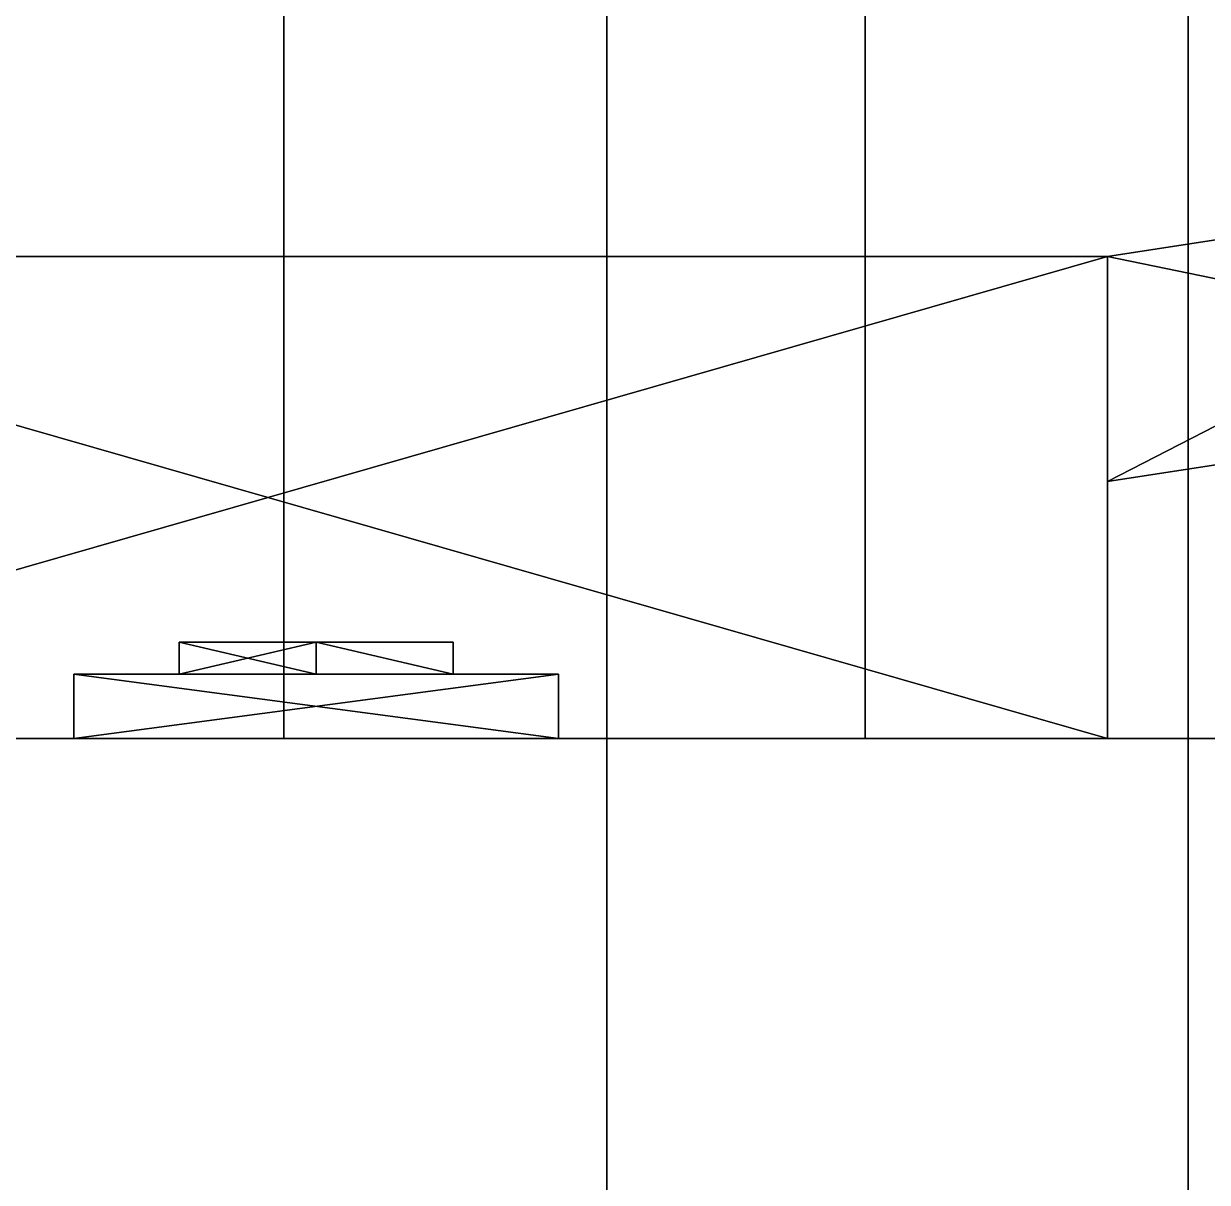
# Model space of a CAD drawing. Extents: x 0 to 2825, y -3457 to 0.
# Drawn here: x 683.94 to 720.59, y -3272.75 to -3236.86 of the extents above; entities that cross this region are included whole.
import ezdxf

# ---------------------------------------------------------------- set-up
doc = ezdxf.new("R2010")
doc.units = 0
for name, color, linetype in [('LAYER0', 7, 'CONTINUOUS'), ('LAYER1', 7, 'CONTINUOUS'), ('LAYER384', 7, 'CONTINUOUS'), ('LAYER386', 7, 'CONTINUOUS'), ('LAYER387', 7, 'CONTINUOUS'), ('LAYER396', 7, 'CONTINUOUS'), ('LAYER579', 253, 'CONTINUOUS'), ('LAYER581', 253, 'CONTINUOUS'), ('LAYER583', 253, 'CONTINUOUS'), ('LAYER585', 253, 'CONTINUOUS'), ('LAYER587', 253, 'CONTINUOUS'), ('LAYER588', 253, 'CONTINUOUS')]:
    doc.layers.add(name, color=color, linetype=linetype)

msp = doc.modelspace()

# ---------------------------------------------------------------- linework, layer by layer
at = {"layer": 'LAYER0', "invisible_edges": 1}
for points in [[(2825, 0), (0, -3457), (0, 0), (2825, 0)], [(2825, -3457, 5), (0, 0, 5), (0, -3457, 5), (2825, -3457, 5)], [(0, 0, 5), (2825, -3457, 5), (2825, 0, 5), (0, 0, 5)], [(0, -3457), (2825, 0), (2825, -3457), (0, -3457)]]:
    msp.add_3dface(points, dxfattribs=at)
at = {"layer": 'LAYER384', "invisible_edges": 1}
for points in [[(150, -3259, 2550), (730, -3259, 5), (150, -3259, 5), (150, -3259, 2550)], [(730, -3259, 5), (150, -3259, 2550), (730, -3259, 2550), (730, -3259, 5)], [(150, -3277, 5), (730, -3259, 5), (730, -3277, 5), (150, -3277, 5)], [(730, -3259, 5), (150, -3277, 5), (150, -3259, 5), (730, -3259, 5)], [(150, -3259, 2550), (730, -3277, 2550), (730, -3259, 2550), (150, -3259, 2550)], [(730, -3277, 2550), (150, -3259, 2550), (150, -3277, 2550), (730, -3277, 2550)]]:
    msp.add_3dface(points, dxfattribs=at)
at = {"layer": 'LAYER386', "invisible_edges": 1}
for points in [[(150, -2586, 85), (730, -3259, 85), (150, -3259, 85), (150, -2586, 85)], [(730, -3259, 85), (150, -2586, 85), (730, -2586, 85), (730, -3259, 85)], [(730, -2586, 103), (150, -3259, 103), (730, -3259, 103), (730, -2586, 103)], [(150, -3259, 103), (730, -2586, 103), (150, -2586, 103), (150, -3259, 103)], [(150, -3259, 103), (730, -3259, 85), (730, -3259, 103), (150, -3259, 103)], [(730, -3259, 85), (150, -3259, 103), (150, -3259, 85), (730, -3259, 85)]]:
    msp.add_3dface(points, dxfattribs=at)
at = {"layer": 'LAYER387', "invisible_edges": 1}
for points in [[(692, -2586, 85), (692, -3259, 5), (692, -3259, 85), (692, -2586, 85)], [(692, -3259, 5), (692, -2586, 85), (692, -2586, 5), (692, -3259, 5)], [(710, -2586, 5), (692, -3259, 5), (692, -2586, 5), (710, -2586, 5)], [(692, -3259, 5), (710, -2586, 5), (710, -3259, 5), (692, -3259, 5)], [(710, -3259, 85), (692, -2586, 85), (692, -3259, 85), (710, -3259, 85)], [(692, -2586, 85), (710, -3259, 85), (710, -2586, 85), (692, -2586, 85)], [(710, -2586, 5), (710, -3259, 85), (710, -3259, 5), (710, -2586, 5)], [(710, -3259, 85), (710, -2586, 5), (710, -2586, 85), (710, -3259, 85)], [(710, -3259, 85), (692, -3259, 5), (710, -3259, 5), (710, -3259, 85)], [(692, -3259, 5), (710, -3259, 85), (692, -3259, 85), (692, -3259, 5)]]:
    msp.add_3dface(points, dxfattribs=at)
at = {"layer": 'LAYER396', "invisible_edges": 1}
for points in [[(150, -3259, 2549), (730, -2586, 2549), (150, -2586, 2549), (150, -3259, 2549)], [(730, -2586, 2549), (150, -3259, 2549), (730, -3259, 2549), (730, -2586, 2549)], [(730, -3259, 2531), (150, -2586, 2531), (730, -2586, 2531), (730, -3259, 2531)], [(150, -2586, 2531), (730, -3259, 2531), (150, -3259, 2531), (150, -2586, 2531)], [(150, -3259, 2549), (730, -3259, 2531), (730, -3259, 2549), (150, -3259, 2549)], [(730, -3259, 2531), (150, -3259, 2549), (150, -3259, 2531), (730, -3259, 2531)]]:
    msp.add_3dface(points, dxfattribs=at)
at = {"layer": 'LAYER579'}
for points in [[(717.5, -3251.042, 181.2174), (736.8654, -3241.094, 181.2174), (736.8654, -3248.058, 181.2174), (717.5, -3251.042, 181.2174)], [(717.5, -3244.079, 181.2174), (736.8654, -3241.094, 181.2174), (717.5, -3251.042, 181.2174), (717.5, -3244.079, 181.2174)], [(736.8654, -3241.094, 194.7826), (717.5, -3244.079, 194.7826), (736.8654, -3248.058, 194.7826), (736.8654, -3241.094, 194.7826)], [(717.5, -3244.079, 181.2174), (736.8654, -3241.094, 194.7826), (736.8654, -3241.094, 181.2174), (717.5, -3244.079, 181.2174)], [(717.5, -3244.079, 194.7826), (736.8654, -3241.094, 194.7826), (717.5, -3244.079, 181.2174), (717.5, -3244.079, 194.7826)], [(665.5, -3259, 181.2174), (717.5, -3244.079, 181.2174), (717.5, -3259, 181.2174), (665.5, -3259, 181.2174)], [(665.5, -3244.079, 181.2174), (717.5, -3244.079, 181.2174), (665.5, -3259, 181.2174), (665.5, -3244.079, 181.2174)], [(717.5, -3259, 194.7826), (665.5, -3244.079, 194.7826), (665.5, -3259, 194.7826), (717.5, -3259, 194.7826)], [(717.5, -3244.079, 194.7826), (665.5, -3244.079, 194.7826), (717.5, -3259, 194.7826), (717.5, -3244.079, 194.7826)], [(665.5, -3244.079, 181.2174), (717.5, -3244.079, 194.7826), (717.5, -3244.079, 181.2174), (665.5, -3244.079, 181.2174)], [(665.5, -3244.079, 194.7826), (717.5, -3244.079, 194.7826), (665.5, -3244.079, 181.2174), (665.5, -3244.079, 194.7826)], [(736.8654, -3248.058, 194.7826), (717.5, -3244.079, 194.7826), (717.5, -3251.042, 194.7826), (736.8654, -3248.058, 194.7826)], [(693, -3257.01, 201.2909), (688.7574, -3256.016, 206.087), (693, -3256.016, 201.2909), (693, -3257.01, 201.2909)], [(688.7574, -3257.01, 206.087), (688.7574, -3256.016, 206.087), (693, -3257.01, 201.2909), (688.7574, -3257.01, 206.087)], [(688.7574, -3257.01, 206.087), (693, -3256.016, 210.883), (688.7574, -3256.016, 206.087), (688.7574, -3257.01, 206.087)], [(693, -3257.01, 210.883), (693, -3256.016, 210.883), (688.7574, -3257.01, 206.087), (693, -3257.01, 210.883)], [(697.2426, -3256.016, 206.087), (688.7574, -3256.016, 206.087), (693, -3256.016, 210.883), (697.2426, -3256.016, 206.087)], [(693, -3256.016, 201.2909), (688.7574, -3256.016, 206.087), (697.2426, -3256.016, 206.087), (693, -3256.016, 201.2909)], [(693, -3257.01, 165.117), (688.7574, -3256.016, 169.913), (693, -3256.016, 165.117), (693, -3257.01, 165.117)], [(688.7574, -3257.01, 169.913), (688.7574, -3256.016, 169.913), (693, -3257.01, 165.117), (688.7574, -3257.01, 169.913)], [(688.7574, -3257.01, 169.913), (693, -3256.016, 174.7091), (688.7574, -3256.016, 169.913), (688.7574, -3257.01, 169.913)], [(693, -3257.01, 174.7091), (693, -3256.016, 174.7091), (688.7574, -3257.01, 169.913), (693, -3257.01, 174.7091)], [(697.2426, -3256.016, 169.913), (688.7574, -3256.016, 169.913), (693, -3256.016, 174.7091), (697.2426, -3256.016, 169.913)], [(693, -3256.016, 165.117), (688.7574, -3256.016, 169.913), (697.2426, -3256.016, 169.913), (693, -3256.016, 165.117)], [(697.2426, -3257.01, 206.087), (693, -3256.016, 201.2909), (697.2426, -3256.016, 206.087), (697.2426, -3257.01, 206.087)], [(693, -3257.01, 201.2909), (693, -3256.016, 201.2909), (697.2426, -3257.01, 206.087), (693, -3257.01, 201.2909)], [(697.2426, -3257.01, 206.087), (693, -3256.016, 210.883), (693, -3257.01, 210.883), (697.2426, -3257.01, 206.087)], [(697.2426, -3256.016, 206.087), (693, -3256.016, 210.883), (697.2426, -3257.01, 206.087), (697.2426, -3256.016, 206.087)], [(697.2426, -3257.01, 169.913), (693, -3256.016, 165.117), (697.2426, -3256.016, 169.913), (697.2426, -3257.01, 169.913)], [(693, -3257.01, 165.117), (693, -3256.016, 165.117), (697.2426, -3257.01, 169.913), (693, -3257.01, 165.117)], [(697.2426, -3257.01, 169.913), (693, -3256.016, 174.7091), (693, -3257.01, 174.7091), (697.2426, -3257.01, 169.913)], [(697.2426, -3256.016, 169.913), (693, -3256.016, 174.7091), (697.2426, -3257.01, 169.913), (697.2426, -3256.016, 169.913)], [(685.5, -3259, 214), (700.5, -3259, 214), (700.5, -3257.01, 214), (685.5, -3259, 214)], [(685.5, -3257.01, 214), (685.5, -3259, 214), (700.5, -3257.01, 214), (685.5, -3257.01, 214)], [(685.5, -3259, 162), (685.5, -3259, 214), (685.5, -3257.01, 214), (685.5, -3259, 162)], [(685.5, -3257.01, 162), (685.5, -3259, 162), (685.5, -3257.01, 214), (685.5, -3257.01, 162)], [(700.5, -3259, 162), (685.5, -3259, 162), (685.5, -3257.01, 162), (700.5, -3259, 162)], [(700.5, -3257.01, 162), (700.5, -3259, 162), (685.5, -3257.01, 162), (700.5, -3257.01, 162)], [(685.5, -3257.01, 214), (700.5, -3257.01, 214), (700.5, -3257.01, 162), (685.5, -3257.01, 214)], [(685.5, -3257.01, 162), (685.5, -3257.01, 214), (700.5, -3257.01, 162), (685.5, -3257.01, 162)], [(693, -3257.01, 201.2909), (688.7574, -3257.01, 206.087), (693, -3257.01, 210.883), (693, -3257.01, 201.2909)], [(693, -3257.01, 165.117), (688.7574, -3257.01, 169.913), (693, -3257.01, 174.7091), (693, -3257.01, 165.117)], [(697.2426, -3257.01, 206.087), (693, -3257.01, 201.2909), (693, -3257.01, 210.883), (697.2426, -3257.01, 206.087)], [(697.2426, -3257.01, 169.913), (693, -3257.01, 165.117), (693, -3257.01, 174.7091), (697.2426, -3257.01, 169.913)], [(700.5, -3257.01, 214), (700.5, -3259, 214), (700.5, -3259, 162), (700.5, -3257.01, 214)], [(700.5, -3257.01, 162), (700.5, -3257.01, 214), (700.5, -3259, 162), (700.5, -3257.01, 162)]]:
    msp.add_3dface(points, dxfattribs=at)
at = {"layer": 'LAYER581'}
for points in [[(717.5, -3251.042, 745.9674), (736.8654, -3241.094, 745.9674), (736.8654, -3248.058, 745.9674), (717.5, -3251.042, 745.9674)], [(717.5, -3244.079, 745.9674), (736.8654, -3241.094, 745.9674), (717.5, -3251.042, 745.9674), (717.5, -3244.079, 745.9674)], [(736.8654, -3241.094, 759.5326), (717.5, -3244.079, 759.5326), (736.8654, -3248.058, 759.5326), (736.8654, -3241.094, 759.5326)], [(717.5, -3244.079, 745.9674), (736.8654, -3241.094, 759.5326), (736.8654, -3241.094, 745.9674), (717.5, -3244.079, 745.9674)], [(717.5, -3244.079, 759.5326), (736.8654, -3241.094, 759.5326), (717.5, -3244.079, 745.9674), (717.5, -3244.079, 759.5326)], [(665.5, -3259, 745.9674), (717.5, -3244.079, 745.9674), (717.5, -3259, 745.9674), (665.5, -3259, 745.9674)], [(665.5, -3244.079, 745.9674), (717.5, -3244.079, 745.9674), (665.5, -3259, 745.9674), (665.5, -3244.079, 745.9674)], [(717.5, -3259, 759.5326), (665.5, -3244.079, 759.5326), (665.5, -3259, 759.5326), (717.5, -3259, 759.5326)], [(717.5, -3244.079, 759.5326), (665.5, -3244.079, 759.5326), (717.5, -3259, 759.5326), (717.5, -3244.079, 759.5326)], [(665.5, -3244.079, 745.9674), (717.5, -3244.079, 759.5326), (717.5, -3244.079, 745.9674), (665.5, -3244.079, 745.9674)], [(665.5, -3244.079, 759.5326), (717.5, -3244.079, 759.5326), (665.5, -3244.079, 745.9674), (665.5, -3244.079, 759.5326)], [(736.8654, -3248.058, 759.5326), (717.5, -3244.079, 759.5326), (717.5, -3251.042, 759.5326), (736.8654, -3248.058, 759.5326)], [(693, -3257.01, 766.041), (688.7574, -3256.016, 770.837), (693, -3256.016, 766.041), (693, -3257.01, 766.041)], [(688.7574, -3257.01, 770.837), (688.7574, -3256.016, 770.837), (693, -3257.01, 766.041), (688.7574, -3257.01, 770.837)], [(688.7574, -3257.01, 770.837), (693, -3256.016, 775.633), (688.7574, -3256.016, 770.837), (688.7574, -3257.01, 770.837)], [(693, -3257.01, 775.633), (693, -3256.016, 775.633), (688.7574, -3257.01, 770.837), (693, -3257.01, 775.633)], [(697.2426, -3256.016, 770.837), (688.7574, -3256.016, 770.837), (693, -3256.016, 775.633), (697.2426, -3256.016, 770.837)], [(693, -3256.016, 766.041), (688.7574, -3256.016, 770.837), (697.2426, -3256.016, 770.837), (693, -3256.016, 766.041)], [(693, -3257.01, 729.867), (688.7574, -3256.016, 734.663), (693, -3256.016, 729.867), (693, -3257.01, 729.867)], [(688.7574, -3257.01, 734.663), (688.7574, -3256.016, 734.663), (693, -3257.01, 729.867), (688.7574, -3257.01, 734.663)], [(688.7574, -3257.01, 734.663), (693, -3256.016, 739.459), (688.7574, -3256.016, 734.663), (688.7574, -3257.01, 734.663)], [(693, -3257.01, 739.459), (693, -3256.016, 739.459), (688.7574, -3257.01, 734.663), (693, -3257.01, 739.459)], [(697.2426, -3256.016, 734.663), (688.7574, -3256.016, 734.663), (693, -3256.016, 739.459), (697.2426, -3256.016, 734.663)], [(693, -3256.016, 729.867), (688.7574, -3256.016, 734.663), (697.2426, -3256.016, 734.663), (693, -3256.016, 729.867)], [(697.2426, -3257.01, 770.837), (693, -3256.016, 766.041), (697.2426, -3256.016, 770.837), (697.2426, -3257.01, 770.837)], [(693, -3257.01, 766.041), (693, -3256.016, 766.041), (697.2426, -3257.01, 770.837), (693, -3257.01, 766.041)], [(697.2426, -3257.01, 770.837), (693, -3256.016, 775.633), (693, -3257.01, 775.633), (697.2426, -3257.01, 770.837)], [(697.2426, -3256.016, 770.837), (693, -3256.016, 775.633), (697.2426, -3257.01, 770.837), (697.2426, -3256.016, 770.837)], [(697.2426, -3257.01, 734.663), (693, -3256.016, 729.867), (697.2426, -3256.016, 734.663), (697.2426, -3257.01, 734.663)], [(693, -3257.01, 729.867), (693, -3256.016, 729.867), (697.2426, -3257.01, 734.663), (693, -3257.01, 729.867)], [(697.2426, -3257.01, 734.663), (693, -3256.016, 739.459), (693, -3257.01, 739.459), (697.2426, -3257.01, 734.663)], [(697.2426, -3256.016, 734.663), (693, -3256.016, 739.459), (697.2426, -3257.01, 734.663), (697.2426, -3256.016, 734.663)], [(685.5, -3259, 778.75), (700.5, -3259, 778.75), (700.5, -3257.01, 778.75), (685.5, -3259, 778.75)], [(685.5, -3257.01, 778.75), (685.5, -3259, 778.75), (700.5, -3257.01, 778.75), (685.5, -3257.01, 778.75)], [(685.5, -3259, 726.75), (685.5, -3259, 778.75), (685.5, -3257.01, 778.75), (685.5, -3259, 726.75)], [(685.5, -3257.01, 726.75), (685.5, -3259, 726.75), (685.5, -3257.01, 778.75), (685.5, -3257.01, 726.75)], [(700.5, -3259, 726.75), (685.5, -3259, 726.75), (685.5, -3257.01, 726.75), (700.5, -3259, 726.75)], [(700.5, -3257.01, 726.75), (700.5, -3259, 726.75), (685.5, -3257.01, 726.75), (700.5, -3257.01, 726.75)], [(685.5, -3257.01, 778.75), (700.5, -3257.01, 778.75), (700.5, -3257.01, 726.75), (685.5, -3257.01, 778.75)], [(685.5, -3257.01, 726.75), (685.5, -3257.01, 778.75), (700.5, -3257.01, 726.75), (685.5, -3257.01, 726.75)], [(693, -3257.01, 766.041), (688.7574, -3257.01, 770.837), (693, -3257.01, 775.633), (693, -3257.01, 766.041)], [(693, -3257.01, 729.867), (688.7574, -3257.01, 734.663), (693, -3257.01, 739.459), (693, -3257.01, 729.867)], [(697.2426, -3257.01, 770.837), (693, -3257.01, 766.041), (693, -3257.01, 775.633), (697.2426, -3257.01, 770.837)], [(697.2426, -3257.01, 734.663), (693, -3257.01, 729.867), (693, -3257.01, 739.459), (697.2426, -3257.01, 734.663)], [(700.5, -3257.01, 778.75), (700.5, -3259, 778.75), (700.5, -3259, 726.75), (700.5, -3257.01, 778.75)], [(700.5, -3257.01, 726.75), (700.5, -3257.01, 778.75), (700.5, -3259, 726.75), (700.5, -3257.01, 726.75)]]:
    msp.add_3dface(points, dxfattribs=at)
at = {"layer": 'LAYER583'}
for points in [[(717.5, -3251.042, 1310.717), (736.8654, -3241.094, 1310.717), (736.8654, -3248.058, 1310.717), (717.5, -3251.042, 1310.717)], [(717.5, -3244.079, 1310.717), (736.8654, -3241.094, 1310.717), (717.5, -3251.042, 1310.717), (717.5, -3244.079, 1310.717)], [(736.8654, -3241.094, 1324.283), (717.5, -3244.079, 1324.283), (736.8654, -3248.058, 1324.283), (736.8654, -3241.094, 1324.283)], [(717.5, -3244.079, 1310.717), (736.8654, -3241.094, 1324.283), (736.8654, -3241.094, 1310.717), (717.5, -3244.079, 1310.717)], [(717.5, -3244.079, 1324.283), (736.8654, -3241.094, 1324.283), (717.5, -3244.079, 1310.717), (717.5, -3244.079, 1324.283)], [(665.5, -3259, 1310.717), (717.5, -3244.079, 1310.717), (717.5, -3259, 1310.717), (665.5, -3259, 1310.717)], [(665.5, -3244.079, 1310.717), (717.5, -3244.079, 1310.717), (665.5, -3259, 1310.717), (665.5, -3244.079, 1310.717)], [(717.5, -3259, 1324.283), (665.5, -3244.079, 1324.283), (665.5, -3259, 1324.283), (717.5, -3259, 1324.283)], [(717.5, -3244.079, 1324.283), (665.5, -3244.079, 1324.283), (717.5, -3259, 1324.283), (717.5, -3244.079, 1324.283)], [(665.5, -3244.079, 1310.717), (717.5, -3244.079, 1324.283), (717.5, -3244.079, 1310.717), (665.5, -3244.079, 1310.717)], [(665.5, -3244.079, 1324.283), (717.5, -3244.079, 1324.283), (665.5, -3244.079, 1310.717), (665.5, -3244.079, 1324.283)], [(736.8654, -3248.058, 1324.283), (717.5, -3244.079, 1324.283), (717.5, -3251.042, 1324.283), (736.8654, -3248.058, 1324.283)], [(693, -3257.01, 1330.791), (688.7574, -3256.016, 1335.587), (693, -3256.016, 1330.791), (693, -3257.01, 1330.791)], [(688.7574, -3257.01, 1335.587), (688.7574, -3256.016, 1335.587), (693, -3257.01, 1330.791), (688.7574, -3257.01, 1335.587)], [(688.7574, -3257.01, 1335.587), (693, -3256.016, 1340.383), (688.7574, -3256.016, 1335.587), (688.7574, -3257.01, 1335.587)], [(693, -3257.01, 1340.383), (693, -3256.016, 1340.383), (688.7574, -3257.01, 1335.587), (693, -3257.01, 1340.383)], [(697.2426, -3256.016, 1335.587), (688.7574, -3256.016, 1335.587), (693, -3256.016, 1340.383), (697.2426, -3256.016, 1335.587)], [(693, -3256.016, 1330.791), (688.7574, -3256.016, 1335.587), (697.2426, -3256.016, 1335.587), (693, -3256.016, 1330.791)], [(693, -3257.01, 1294.617), (688.7574, -3256.016, 1299.413), (693, -3256.016, 1294.617), (693, -3257.01, 1294.617)], [(688.7574, -3257.01, 1299.413), (688.7574, -3256.016, 1299.413), (693, -3257.01, 1294.617), (688.7574, -3257.01, 1299.413)], [(688.7574, -3257.01, 1299.413), (693, -3256.016, 1304.209), (688.7574, -3256.016, 1299.413), (688.7574, -3257.01, 1299.413)], [(693, -3257.01, 1304.209), (693, -3256.016, 1304.209), (688.7574, -3257.01, 1299.413), (693, -3257.01, 1304.209)], [(697.2426, -3256.016, 1299.413), (688.7574, -3256.016, 1299.413), (693, -3256.016, 1304.209), (697.2426, -3256.016, 1299.413)], [(693, -3256.016, 1294.617), (688.7574, -3256.016, 1299.413), (697.2426, -3256.016, 1299.413), (693, -3256.016, 1294.617)], [(697.2426, -3257.01, 1335.587), (693, -3256.016, 1330.791), (697.2426, -3256.016, 1335.587), (697.2426, -3257.01, 1335.587)], [(693, -3257.01, 1330.791), (693, -3256.016, 1330.791), (697.2426, -3257.01, 1335.587), (693, -3257.01, 1330.791)], [(697.2426, -3257.01, 1335.587), (693, -3256.016, 1340.383), (693, -3257.01, 1340.383), (697.2426, -3257.01, 1335.587)], [(697.2426, -3256.016, 1335.587), (693, -3256.016, 1340.383), (697.2426, -3257.01, 1335.587), (697.2426, -3256.016, 1335.587)], [(697.2426, -3257.01, 1299.413), (693, -3256.016, 1294.617), (697.2426, -3256.016, 1299.413), (697.2426, -3257.01, 1299.413)], [(693, -3257.01, 1294.617), (693, -3256.016, 1294.617), (697.2426, -3257.01, 1299.413), (693, -3257.01, 1294.617)], [(697.2426, -3257.01, 1299.413), (693, -3256.016, 1304.209), (693, -3257.01, 1304.209), (697.2426, -3257.01, 1299.413)], [(697.2426, -3256.016, 1299.413), (693, -3256.016, 1304.209), (697.2426, -3257.01, 1299.413), (697.2426, -3256.016, 1299.413)], [(685.5, -3259, 1343.5), (700.5, -3259, 1343.5), (700.5, -3257.01, 1343.5), (685.5, -3259, 1343.5)], [(685.5, -3257.01, 1343.5), (685.5, -3259, 1343.5), (700.5, -3257.01, 1343.5), (685.5, -3257.01, 1343.5)], [(685.5, -3259, 1291.5), (685.5, -3259, 1343.5), (685.5, -3257.01, 1343.5), (685.5, -3259, 1291.5)], [(685.5, -3257.01, 1291.5), (685.5, -3259, 1291.5), (685.5, -3257.01, 1343.5), (685.5, -3257.01, 1291.5)], [(700.5, -3259, 1291.5), (685.5, -3259, 1291.5), (685.5, -3257.01, 1291.5), (700.5, -3259, 1291.5)], [(700.5, -3257.01, 1291.5), (700.5, -3259, 1291.5), (685.5, -3257.01, 1291.5), (700.5, -3257.01, 1291.5)], [(685.5, -3257.01, 1343.5), (700.5, -3257.01, 1343.5), (700.5, -3257.01, 1291.5), (685.5, -3257.01, 1343.5)], [(685.5, -3257.01, 1291.5), (685.5, -3257.01, 1343.5), (700.5, -3257.01, 1291.5), (685.5, -3257.01, 1291.5)], [(693, -3257.01, 1330.791), (688.7574, -3257.01, 1335.587), (693, -3257.01, 1340.383), (693, -3257.01, 1330.791)], [(693, -3257.01, 1294.617), (688.7574, -3257.01, 1299.413), (693, -3257.01, 1304.209), (693, -3257.01, 1294.617)], [(697.2426, -3257.01, 1335.587), (693, -3257.01, 1330.791), (693, -3257.01, 1340.383), (697.2426, -3257.01, 1335.587)], [(697.2426, -3257.01, 1299.413), (693, -3257.01, 1294.617), (693, -3257.01, 1304.209), (697.2426, -3257.01, 1299.413)], [(700.5, -3257.01, 1343.5), (700.5, -3259, 1343.5), (700.5, -3259, 1291.5), (700.5, -3257.01, 1343.5)], [(700.5, -3257.01, 1291.5), (700.5, -3257.01, 1343.5), (700.5, -3259, 1291.5), (700.5, -3257.01, 1291.5)]]:
    msp.add_3dface(points, dxfattribs=at)
at = {"layer": 'LAYER585'}
for points in [[(717.5, -3251.042, 1875.467), (736.8654, -3241.094, 1875.467), (736.8654, -3248.058, 1875.467), (717.5, -3251.042, 1875.467)], [(717.5, -3244.079, 1875.467), (736.8654, -3241.094, 1875.467), (717.5, -3251.042, 1875.467), (717.5, -3244.079, 1875.467)], [(736.8654, -3241.094, 1889.033), (717.5, -3244.079, 1889.033), (736.8654, -3248.058, 1889.033), (736.8654, -3241.094, 1889.033)], [(717.5, -3244.079, 1875.467), (736.8654, -3241.094, 1889.033), (736.8654, -3241.094, 1875.467), (717.5, -3244.079, 1875.467)], [(717.5, -3244.079, 1889.033), (736.8654, -3241.094, 1889.033), (717.5, -3244.079, 1875.467), (717.5, -3244.079, 1889.033)], [(665.5, -3259, 1875.467), (717.5, -3244.079, 1875.467), (717.5, -3259, 1875.467), (665.5, -3259, 1875.467)], [(665.5, -3244.079, 1875.467), (717.5, -3244.079, 1875.467), (665.5, -3259, 1875.467), (665.5, -3244.079, 1875.467)], [(717.5, -3259, 1889.033), (665.5, -3244.079, 1889.033), (665.5, -3259, 1889.033), (717.5, -3259, 1889.033)], [(717.5, -3244.079, 1889.033), (665.5, -3244.079, 1889.033), (717.5, -3259, 1889.033), (717.5, -3244.079, 1889.033)], [(665.5, -3244.079, 1875.467), (717.5, -3244.079, 1889.033), (717.5, -3244.079, 1875.467), (665.5, -3244.079, 1875.467)], [(665.5, -3244.079, 1889.033), (717.5, -3244.079, 1889.033), (665.5, -3244.079, 1875.467), (665.5, -3244.079, 1889.033)], [(736.8654, -3248.058, 1889.033), (717.5, -3244.079, 1889.033), (717.5, -3251.042, 1889.033), (736.8654, -3248.058, 1889.033)], [(693, -3257.01, 1895.541), (688.7574, -3256.016, 1900.337), (693, -3256.016, 1895.541), (693, -3257.01, 1895.541)], [(688.7574, -3257.01, 1900.337), (688.7574, -3256.016, 1900.337), (693, -3257.01, 1895.541), (688.7574, -3257.01, 1900.337)], [(688.7574, -3257.01, 1900.337), (693, -3256.016, 1905.133), (688.7574, -3256.016, 1900.337), (688.7574, -3257.01, 1900.337)], [(693, -3257.01, 1905.133), (693, -3256.016, 1905.133), (688.7574, -3257.01, 1900.337), (693, -3257.01, 1905.133)], [(697.2426, -3256.016, 1900.337), (688.7574, -3256.016, 1900.337), (693, -3256.016, 1905.133), (697.2426, -3256.016, 1900.337)], [(693, -3256.016, 1895.541), (688.7574, -3256.016, 1900.337), (697.2426, -3256.016, 1900.337), (693, -3256.016, 1895.541)], [(693, -3257.01, 1859.367), (688.7574, -3256.016, 1864.163), (693, -3256.016, 1859.367), (693, -3257.01, 1859.367)], [(688.7574, -3257.01, 1864.163), (688.7574, -3256.016, 1864.163), (693, -3257.01, 1859.367), (688.7574, -3257.01, 1864.163)], [(688.7574, -3257.01, 1864.163), (693, -3256.016, 1868.959), (688.7574, -3256.016, 1864.163), (688.7574, -3257.01, 1864.163)], [(693, -3257.01, 1868.959), (693, -3256.016, 1868.959), (688.7574, -3257.01, 1864.163), (693, -3257.01, 1868.959)], [(697.2426, -3256.016, 1864.163), (688.7574, -3256.016, 1864.163), (693, -3256.016, 1868.959), (697.2426, -3256.016, 1864.163)], [(693, -3256.016, 1859.367), (688.7574, -3256.016, 1864.163), (697.2426, -3256.016, 1864.163), (693, -3256.016, 1859.367)], [(697.2426, -3257.01, 1900.337), (693, -3256.016, 1895.541), (697.2426, -3256.016, 1900.337), (697.2426, -3257.01, 1900.337)], [(693, -3257.01, 1895.541), (693, -3256.016, 1895.541), (697.2426, -3257.01, 1900.337), (693, -3257.01, 1895.541)], [(697.2426, -3257.01, 1900.337), (693, -3256.016, 1905.133), (693, -3257.01, 1905.133), (697.2426, -3257.01, 1900.337)], [(697.2426, -3256.016, 1900.337), (693, -3256.016, 1905.133), (697.2426, -3257.01, 1900.337), (697.2426, -3256.016, 1900.337)], [(697.2426, -3257.01, 1864.163), (693, -3256.016, 1859.367), (697.2426, -3256.016, 1864.163), (697.2426, -3257.01, 1864.163)], [(693, -3257.01, 1859.367), (693, -3256.016, 1859.367), (697.2426, -3257.01, 1864.163), (693, -3257.01, 1859.367)], [(697.2426, -3257.01, 1864.163), (693, -3256.016, 1868.959), (693, -3257.01, 1868.959), (697.2426, -3257.01, 1864.163)], [(697.2426, -3256.016, 1864.163), (693, -3256.016, 1868.959), (697.2426, -3257.01, 1864.163), (697.2426, -3256.016, 1864.163)], [(685.5, -3259, 1908.25), (700.5, -3259, 1908.25), (700.5, -3257.01, 1908.25), (685.5, -3259, 1908.25)], [(685.5, -3257.01, 1908.25), (685.5, -3259, 1908.25), (700.5, -3257.01, 1908.25), (685.5, -3257.01, 1908.25)], [(685.5, -3259, 1856.25), (685.5, -3259, 1908.25), (685.5, -3257.01, 1908.25), (685.5, -3259, 1856.25)], [(685.5, -3257.01, 1856.25), (685.5, -3259, 1856.25), (685.5, -3257.01, 1908.25), (685.5, -3257.01, 1856.25)], [(700.5, -3259, 1856.25), (685.5, -3259, 1856.25), (685.5, -3257.01, 1856.25), (700.5, -3259, 1856.25)], [(700.5, -3257.01, 1856.25), (700.5, -3259, 1856.25), (685.5, -3257.01, 1856.25), (700.5, -3257.01, 1856.25)], [(685.5, -3257.01, 1908.25), (700.5, -3257.01, 1908.25), (700.5, -3257.01, 1856.25), (685.5, -3257.01, 1908.25)], [(685.5, -3257.01, 1856.25), (685.5, -3257.01, 1908.25), (700.5, -3257.01, 1856.25), (685.5, -3257.01, 1856.25)], [(693, -3257.01, 1895.541), (688.7574, -3257.01, 1900.337), (693, -3257.01, 1905.133), (693, -3257.01, 1895.541)], [(693, -3257.01, 1859.367), (688.7574, -3257.01, 1864.163), (693, -3257.01, 1868.959), (693, -3257.01, 1859.367)], [(697.2426, -3257.01, 1900.337), (693, -3257.01, 1895.541), (693, -3257.01, 1905.133), (697.2426, -3257.01, 1900.337)], [(697.2426, -3257.01, 1864.163), (693, -3257.01, 1859.367), (693, -3257.01, 1868.959), (697.2426, -3257.01, 1864.163)], [(700.5, -3257.01, 1908.25), (700.5, -3259, 1908.25), (700.5, -3259, 1856.25), (700.5, -3257.01, 1908.25)], [(700.5, -3257.01, 1856.25), (700.5, -3257.01, 1908.25), (700.5, -3259, 1856.25), (700.5, -3257.01, 1856.25)]]:
    msp.add_3dface(points, dxfattribs=at)
at = {"layer": 'LAYER587'}
for points in [[(717.5, -3251.042, 2440.217), (736.8654, -3241.094, 2440.217), (736.8654, -3248.058, 2440.217), (717.5, -3251.042, 2440.217)], [(717.5, -3244.079, 2440.217), (736.8654, -3241.094, 2440.217), (717.5, -3251.042, 2440.217), (717.5, -3244.079, 2440.217)], [(736.8654, -3241.094, 2453.783), (717.5, -3244.079, 2453.783), (736.8654, -3248.058, 2453.783), (736.8654, -3241.094, 2453.783)], [(717.5, -3244.079, 2440.217), (736.8654, -3241.094, 2453.783), (736.8654, -3241.094, 2440.217), (717.5, -3244.079, 2440.217)], [(717.5, -3244.079, 2453.783), (736.8654, -3241.094, 2453.783), (717.5, -3244.079, 2440.217), (717.5, -3244.079, 2453.783)], [(665.5, -3259, 2440.217), (717.5, -3244.079, 2440.217), (717.5, -3259, 2440.217), (665.5, -3259, 2440.217)], [(665.5, -3244.079, 2440.217), (717.5, -3244.079, 2440.217), (665.5, -3259, 2440.217), (665.5, -3244.079, 2440.217)], [(717.5, -3259, 2453.783), (665.5, -3244.079, 2453.783), (665.5, -3259, 2453.783), (717.5, -3259, 2453.783)], [(717.5, -3244.079, 2453.783), (665.5, -3244.079, 2453.783), (717.5, -3259, 2453.783), (717.5, -3244.079, 2453.783)], [(665.5, -3244.079, 2440.217), (717.5, -3244.079, 2453.783), (717.5, -3244.079, 2440.217), (665.5, -3244.079, 2440.217)], [(665.5, -3244.079, 2453.783), (717.5, -3244.079, 2453.783), (665.5, -3244.079, 2440.217), (665.5, -3244.079, 2453.783)], [(736.8654, -3248.058, 2453.783), (717.5, -3244.079, 2453.783), (717.5, -3251.042, 2453.783), (736.8654, -3248.058, 2453.783)], [(693, -3257.01, 2460.291), (688.7574, -3256.016, 2465.087), (693, -3256.016, 2460.291), (693, -3257.01, 2460.291)], [(688.7574, -3257.01, 2465.087), (688.7574, -3256.016, 2465.087), (693, -3257.01, 2460.291), (688.7574, -3257.01, 2465.087)], [(688.7574, -3257.01, 2465.087), (693, -3256.016, 2469.883), (688.7574, -3256.016, 2465.087), (688.7574, -3257.01, 2465.087)], [(693, -3257.01, 2469.883), (693, -3256.016, 2469.883), (688.7574, -3257.01, 2465.087), (693, -3257.01, 2469.883)], [(697.2426, -3256.016, 2465.087), (688.7574, -3256.016, 2465.087), (693, -3256.016, 2469.883), (697.2426, -3256.016, 2465.087)], [(693, -3256.016, 2460.291), (688.7574, -3256.016, 2465.087), (697.2426, -3256.016, 2465.087), (693, -3256.016, 2460.291)], [(693, -3257.01, 2424.117), (688.7574, -3256.016, 2428.913), (693, -3256.016, 2424.117), (693, -3257.01, 2424.117)], [(688.7574, -3257.01, 2428.913), (688.7574, -3256.016, 2428.913), (693, -3257.01, 2424.117), (688.7574, -3257.01, 2428.913)], [(688.7574, -3257.01, 2428.913), (693, -3256.016, 2433.709), (688.7574, -3256.016, 2428.913), (688.7574, -3257.01, 2428.913)], [(693, -3257.01, 2433.709), (693, -3256.016, 2433.709), (688.7574, -3257.01, 2428.913), (693, -3257.01, 2433.709)], [(697.2426, -3256.016, 2428.913), (688.7574, -3256.016, 2428.913), (693, -3256.016, 2433.709), (697.2426, -3256.016, 2428.913)], [(693, -3256.016, 2424.117), (688.7574, -3256.016, 2428.913), (697.2426, -3256.016, 2428.913), (693, -3256.016, 2424.117)], [(697.2426, -3257.01, 2465.087), (693, -3256.016, 2460.291), (697.2426, -3256.016, 2465.087), (697.2426, -3257.01, 2465.087)], [(693, -3257.01, 2460.291), (693, -3256.016, 2460.291), (697.2426, -3257.01, 2465.087), (693, -3257.01, 2460.291)], [(697.2426, -3257.01, 2465.087), (693, -3256.016, 2469.883), (693, -3257.01, 2469.883), (697.2426, -3257.01, 2465.087)], [(697.2426, -3256.016, 2465.087), (693, -3256.016, 2469.883), (697.2426, -3257.01, 2465.087), (697.2426, -3256.016, 2465.087)], [(697.2426, -3257.01, 2428.913), (693, -3256.016, 2424.117), (697.2426, -3256.016, 2428.913), (697.2426, -3257.01, 2428.913)], [(693, -3257.01, 2424.117), (693, -3256.016, 2424.117), (697.2426, -3257.01, 2428.913), (693, -3257.01, 2424.117)], [(697.2426, -3257.01, 2428.913), (693, -3256.016, 2433.709), (693, -3257.01, 2433.709), (697.2426, -3257.01, 2428.913)], [(697.2426, -3256.016, 2428.913), (693, -3256.016, 2433.709), (697.2426, -3257.01, 2428.913), (697.2426, -3256.016, 2428.913)], [(685.5, -3259, 2473), (700.5, -3259, 2473), (700.5, -3257.01, 2473), (685.5, -3259, 2473)], [(685.5, -3257.01, 2473), (685.5, -3259, 2473), (700.5, -3257.01, 2473), (685.5, -3257.01, 2473)], [(685.5, -3259, 2421), (685.5, -3259, 2473), (685.5, -3257.01, 2473), (685.5, -3259, 2421)], [(685.5, -3257.01, 2421), (685.5, -3259, 2421), (685.5, -3257.01, 2473), (685.5, -3257.01, 2421)], [(700.5, -3259, 2421), (685.5, -3259, 2421), (685.5, -3257.01, 2421), (700.5, -3259, 2421)], [(700.5, -3257.01, 2421), (700.5, -3259, 2421), (685.5, -3257.01, 2421), (700.5, -3257.01, 2421)], [(685.5, -3257.01, 2473), (700.5, -3257.01, 2473), (700.5, -3257.01, 2421), (685.5, -3257.01, 2473)], [(685.5, -3257.01, 2421), (685.5, -3257.01, 2473), (700.5, -3257.01, 2421), (685.5, -3257.01, 2421)], [(693, -3257.01, 2460.291), (688.7574, -3257.01, 2465.087), (693, -3257.01, 2469.883), (693, -3257.01, 2460.291)], [(693, -3257.01, 2424.117), (688.7574, -3257.01, 2428.913), (693, -3257.01, 2433.709), (693, -3257.01, 2424.117)], [(697.2426, -3257.01, 2465.087), (693, -3257.01, 2460.291), (693, -3257.01, 2469.883), (697.2426, -3257.01, 2465.087)], [(697.2426, -3257.01, 2428.913), (693, -3257.01, 2424.117), (693, -3257.01, 2433.709), (697.2426, -3257.01, 2428.913)], [(700.5, -3257.01, 2473), (700.5, -3259, 2473), (700.5, -3259, 2421), (700.5, -3257.01, 2473)], [(700.5, -3257.01, 2421), (700.5, -3257.01, 2473), (700.5, -3259, 2421), (700.5, -3257.01, 2421)]]:
    msp.add_3dface(points, dxfattribs=at)
at = {"layer": 'LAYER588', "invisible_edges": 1}
for points in [[(702, -1887, 2620), (702, -3327, 2550), (702, -3327, 2620), (702, -1887, 2620)], [(702, -3327, 2550), (702, -1887, 2620), (702, -1887, 2550), (702, -3327, 2550)], [(720, -1887, 2550), (702, -3327, 2550), (702, -1887, 2550), (720, -1887, 2550)], [(702, -3327, 2550), (720, -1887, 2550), (720, -3327, 2550), (702, -3327, 2550)], [(720, -3327, 2620), (702, -1887, 2620), (702, -3327, 2620), (720, -3327, 2620)], [(702, -1887, 2620), (720, -3327, 2620), (720, -1887, 2620), (702, -1887, 2620)], [(720, -1887, 2550), (720, -3327, 2620), (720, -3327, 2550), (720, -1887, 2550)], [(720, -3327, 2620), (720, -1887, 2550), (720, -1887, 2620), (720, -3327, 2620)]]:
    msp.add_3dface(points, dxfattribs=at)

# ---------------------------------------------------------------- meshes
at = {"layer": 'LAYER1'}
mesh = msp.add_polymesh((5, 2), dxfattribs=at)
for k, corner in enumerate([(2675, -150, 2599), (150, -150, 2599), (2675, -3307, 2599), (2675, -150, 2599), (150, -3307, 2599), (2675, -3307, 2599), (150, -150, 2599), (150, -3307, 2599), (0, 0, 2599), (0, -3457, 2599)]):
    mesh.set_mesh_vertex(divmod(k, 2), corner)

doc.saveas('drawing.dxf')
